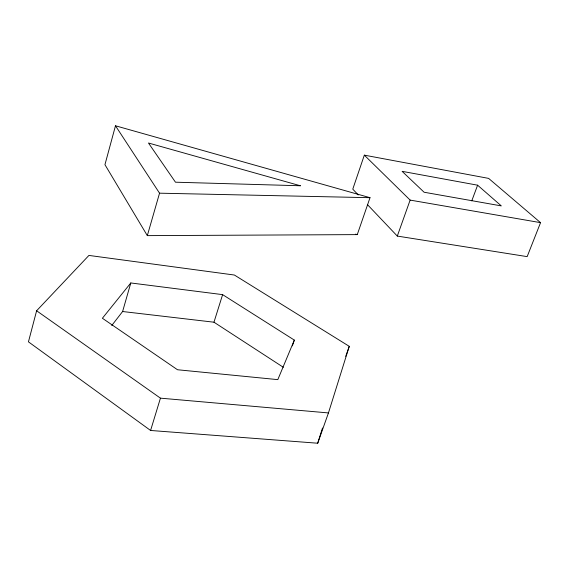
<?xml version="1.0" encoding="UTF-8"?>
<svg xmlns="http://www.w3.org/2000/svg" width="569" height="569" viewBox="0 0 569 569"><rect width="100%" height="100%" fill="white"/><g stroke="black" fill="none" stroke-linecap="round" stroke-linejoin="round"><path stroke-width="0.85" d="M36.615 310.774L28.45 341.848L150.586 430.47L317.715 443.223L328.455 412.93L349.266 346.336L234.385 275.033L88.928 255.424L36.615 310.774L160.444 398.158L328.455 412.93M115.486 125.777L104.945 164.683L147.321 235.63L357.268 234.613L370.014 197.692L115.486 125.777L159.54 193.183L147.321 235.63M111.752 325.511L122.605 311.52L130.799 282.957L222.614 294.635L294.329 340.091L292.374 345.888M150.586 430.47L160.444 398.158M283.341 367.29L213.972 322.203L222.614 294.635M317.715 443.223L322.495 428.002M367.418 204.584L397.304 236.078L527.157 256.626L540.55 222.65L488.622 178.389L364.331 155.152L352.773 189.157L358.264 194.947M345.717 356.358L349.266 346.336M397.304 236.078L410.128 200.096L364.331 155.152M471.758 200.878L477.611 185.195L402.119 171.34L424.097 192.237L501.31 205.9L477.611 185.195M294.329 340.091L277.814 379.63L177.507 369.75L102.392 318.256L130.799 282.957M159.54 193.183L370.014 197.692M122.605 311.52L213.972 322.203M410.128 200.096L540.55 222.65M355.554 234.136L357.268 234.613M300.354 185.764L175.472 182.201L148.473 143.011L300.354 185.764"/></g></svg>
